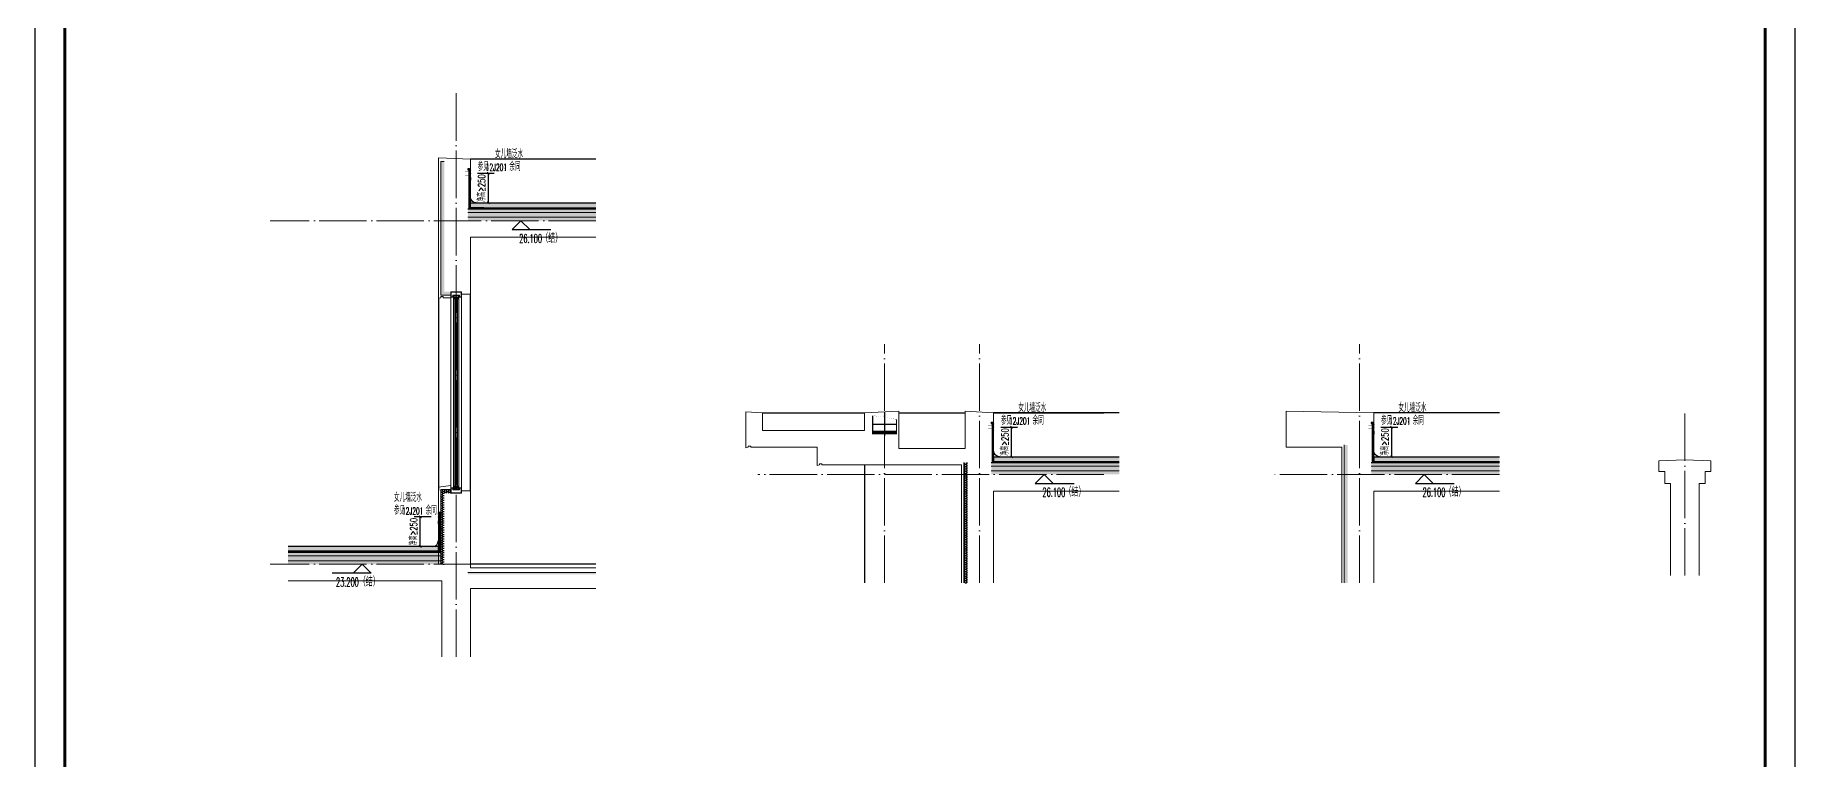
# Model space of a CAD drawing. Extents: x -518115 to 790560, y -210384 to 1628073.
# Drawn here: x 675730 to 690580, y -164442 to -158326 of the extents above; entities that cross this region are included whole.
import ezdxf
from ezdxf.xclip import XClip

# ---------------------------------------------------------------- set-up
doc = ezdxf.new("R2010")
doc.units = 0
doc.header["$LTSCALE"] = 1000
doc.header["$MEASUREMENT"] = 0
doc.header["$XCLIPFRAME"] = 0
for name, pattern in [('__DASH', [0.35, 0.25, -0.1]), ('DASH', [0.35, 0.25, -0.1]), ('DOTE', [2.42, 2, -0.2, 0.02, -0.2])]:
    doc.linetypes.add(name, pattern=pattern)
for name, color, linetype in [('3-屋面构造层', 157, 'Continuous'), ('DIM_ELEV', 3, 'Continuous'), ('DIM_IDEN', 67, 'Continuous'), ('PUB_TEXT', 4, 'Continuous'), ('SURFACE', 6, 'Continuous'), ('图框', 140, 'Continuous'), ('机电标识类', 1, 'Continuous'), ('污水', 3, 'Continuous'), ('看线', 251, 'Continuous'), ('立面-看线', 251, 'Continuous')]:
    doc.layers.add(name, color=color, linetype=linetype)
for name, color, linetype, lineweight in [('DOTE', 19, 'DOTE', 9), ('PUB_HATCH', 8, 'Continuous', 9), ('S_WINDOW', 144, 'Continuous', 15), ('内粉刷', 37, 'Continuous', 9), ('细细', 250, 'Continuous', 0)]:
    doc.layers.add(name, color=color, linetype=linetype, lineweight=lineweight)
doc.layers.add('yichutu', color=7, linetype='Continuous', true_color=0xffffff, plot=False)
doc.styles.add('_TCH_DIM', font='SIMPLEX.shx', dxfattribs={"width": 0.7, "bigfont": 'GBCBIG.shx'})
doc.styles.add('_TCH_DIM_T3', font='SIMPLEX.shx', dxfattribs={"width": 0.494118, "bigfont": 'GBCBIG.shx'})
doc.dimstyles.new('_TCH_ARCH&&20', dxfattribs={"dimtxt": 59.5, "dimasz": 20, "dimexe": 50, "dimexo": 60, "dimgap": 25.25, "dimtad": 1, "dimdec": 0, "dimzin": 0, "dimdsep": 46, "dimtxsty": '_TCH_DIM_T3', "dimblk": 'ARCHTICK', "dimcen": 0.09, "dimclrt": 7, "dimazin": 2, "dimtfac": 1, "dimtdec": 0, "dimtix": 1, "dimtmove": 2, "dimatfit": 3, "dimfxl": 1, "dimtolj": 1, "dimtzin": 0, "dimarcsym": 0})
pattern_1 = [(315, (-443353.2488, 43839.3697), (-1.767766953, -1.767766953), []), (315, (-443352.0703, 43839.3697), (-1.767766953, -1.767766953), [])]
pattern_2 = [(315, (-443353.2488, 45577.6079), (-1.767766953, -1.767766953), []), (315, (-443352.0703, 45577.6079), (-1.767766953, -1.767766953), [])]

# ---------------------------------------------------------------- blocks, each defined once
blk = doc.blocks.new('GDGDGDRGDR')
at = {"linetype": '__DASH', "ltscale": 0.1}
blk.add_wipeout([(425935, 371533), (425735, 371533), (425735, 371383), (425935, 371383)], dxfattribs=at).dxf.layer = '污水'
at = {"layer": '机电标识类', "color": 250, "linetype": 'DASH', "ltscale": 400}
for p, q in [((425835, 371358), (425835, 371558)), ((425935, 371458), (425735, 371458))]:
    blk.add_line(p, q, dxfattribs=at)
at = {"layer": '污水', "linetype": '__DASH', "ltscale": 0.1, "const_width": 10}
blk.add_lwpolyline([(425935, 371533), (425735, 371533), (425735, 371383), (425935, 371383)], close=True, dxfattribs=at)
blk = doc.blocks.new('yct-1051-594-26275-14850-25-1002.0')
at = {"layer": 'yichutu', "color": 7, "true_color": 0xffffff}
blk.add_lwpolyline([(0, 0), (0, 14850), (26275, 14850), (26275, 0)], close=True, dxfattribs=at)
blk = doc.blocks.new('GFDDDDRG')
at = {"layer": '图框'}
blk.add_lwpolyline([(923310, -107437), (923310, -159999), (893610, -159999), (893610, -107437)], close=True, dxfattribs=at)
blk.add_lwpolyline([(923310, -107437), (923310, -159999), (893610, -159999), (893610, -107437)], close=True, dxfattribs=at)
at = {"layer": '图框', "const_width": 50}
blk.add_lwpolyline([(894110, -159499), (922810, -159499), (922810, -108687), (894110, -108687)], close=True, dxfattribs=at)
blk = doc.blocks.new('FGHFG4334GDFGDFFGGGGGGDFG4G')
at = {"layer": 'SURFACE', "const_width": 2.25}
for points in [[(47, 0), (0, 0)], [(47, -28), (0, -28)]]:
    blk.add_lwpolyline(points, dxfattribs=at)
at = {"layer": 'SURFACE', "const_width": 1.5}
blk.add_lwpolyline([(47, 17, -1), (47, 5), (47, -7, -1), (47, -19), (47, -37), (53, -48), (53, -73)], format="xyb", dxfattribs=at)
blk = doc.blocks.new('FGDGDGD')
at = {"layer": '3-屋面构造层'}
h = blk.add_hatch(dxfattribs=at)
h.set_pattern_fill('隔热材料01', color=256, scale=7.692308, style=0)
h.set_pattern_definition([(270, (9.5186, 433.228), (3.846153863, -7e-16), [0.385980771, -3.460173092]), (270, (6.637, 433.228), (3.846153863, -7e-16), [0.385980771, -3.460173092]), (90, (8.5996, 430.618), (-3.846153863, 2e-16), [0.385980771, -3.460173092]), (90, (7.556, 430.618), (-3.846153863, 2e-16), [0.385980771, -3.460173092]), (180, (10.002, 430), (-5e-16, -3.846153863), [3.848019248, 0.001865385]), (135, (8.9282, 430.193), (2e-16, 3.846144175), [0.328307694, -5.110980792]), (116.56505, (12.5422, 430.4251), (8.6793e-06, 3.8461487416), [0.215769232, -8.384500037]), (116.56505, (8.696, 430.4251), (8.6793e-06, 3.8461487416), [0.215769232, -8.384500037]), (153.43495, (13.1603, 430), (-8.679e-06, 3.846148742), [0.431538463, -8.168730805]), (153.43495, (9.3142, 430), (-8.679e-06, 3.846148742), [0.431538463, -8.168730805]), (63.43495, (12.4457, 431.0041), (-8.6793e-06, 3.8461487416), [2.054923086, -6.545346183]), (63.43495, (8.5996, 431.0041), (-8.6793e-06, 3.8461487416), [2.054923086, -6.545346183]), (116.56505, (13.3647, 433.228), (8.6793e-06, 3.8461487416), [0.215769232, -8.384500037]), (116.56505, (9.5186, 433.228), (8.6793e-06, 3.8461487416), [0.215769232, -8.384500037]), (135, (9.422, 433.421), (2e-16, 3.846144175), [0.328307694, -5.110980792]), (153.43495, (13.036, 433.6532), (-8.679e-06, 3.846148742), [0.431538463, -8.168730805]), (153.43495, (9.19, 433.6532), (-8.679e-06, 3.846148742), [0.431538463, -8.168730805]), (45, (6.7336, 433.421), (2e-16, 3.846144175), [0.328307694, -5.110980792]), (63.43495, (10.4833, 433.228), (-8.6793e-06, 3.8461487416), [0.215769232, -8.384500037]), (63.43495, (6.6371, 433.228), (-8.6793e-06, 3.8461487416), [0.215769232, -8.384500037]), (26.56505, (10.812, 433.6532), (8.679e-06, 3.846148742), [0.431538463, -8.168730805]), (26.56505, (6.9658, 433.6532), (8.679e-06, 3.846148742), [0.431538463, -8.168730805]), (116.56505, (11.4023, 431.0041), (8.6793e-06, 3.8461487416), [2.054923086, -6.545346183]), (116.56505, (7.5561, 431.0041), (8.6793e-06, 3.8461487416), [2.054923086, -6.545346183]), (45, (7.2275, 430.193), (2e-16, 3.846144175), [0.328307694, -5.110980792]), (63.43495, (11.3058, 430.4251), (-8.6793e-06, 3.8461487416), [0.215769232, -8.384500037]), (63.43495, (7.4596, 430.4251), (-8.6793e-06, 3.8461487416), [0.215769232, -8.384500037]), (26.56505, (10.6877, 430), (8.679e-06, 3.846148742), [0.431538463, -8.168730805]), (26.56505, (6.8415, 430), (8.679e-06, 3.846148742), [0.431538463, -8.168730805])])
edge = h.paths.add_edge_path()
edge.add_arc((682181, 585366), 9.23, 450, 540, ccw=False)
edge.add_line((682181, 585375), (682192, 585375))
edge.add_line((682192, 585375), (682192, 585366))
edge.add_line((682192, 585366), (682172, 585366))
h = blk.add_hatch(dxfattribs=at)
h.set_pattern_fill('混凝土', color=256, scale=5, angle=-1.1458, style=0)
h.set_pattern_definition([(48.854237, (-82751.966, -43707.863), (35.7930991, -3.8540962), [3.75, -41.25]), (353.854237, (-82751.966, -43707.863), (-6.1841378, 37.7408106), [3, -33]), (99.305637, (-82748.983, -43708.185), (29.6089874, 33.886691), [3.1870095, -35.0571056]), (45.038437, (-82751.766, -43697.865), (53.1858973, -9.3413237), [5.625, -61.875]), (95.489837, (-82747.334, -43698.644), (47.6977146, 47.7616795), [4.7805144, -52.58565]), (350.038437, (-82751.766, -43697.865), (47.6976773, 47.7617167), [4.5, -49.5]), (19.854237, (-82746.817, -43700.465), (29.4368469, -20.7237073), [3.75, -41.25]), (324.854237, (-82746.817, -43700.465), (12.8883392, 36.0069862), [3, -33]), (70.305637, (-82744.364, -43702.192), (42.3251977, 15.2832459), [3.1870095, -35.0571056]), (36.3542372, (-82751.966, -43707.863), (0.9406985, 16.62920733), [0, -32.6, 0, -33.5, 0, -33.125]), (6.3542372, (-82751.966, -43707.863), (13.54517982, 19.45362572), [0, -19.1, 0, -31.85, 0, -12.625]), (326.3542372, (-82763.114, -43707.64), (26.66323482, -1.66123381), [0, -12.5, 0, -39, 0, -51.75]), (316.3542372, (-82768.113, -43707.54), (29.2535633, 4.4211788), [0, -16.25, 0, -25.9, 0, -36.75])])
h.paths.add_polyline_path([(674875, 585046), (674875, 585086), (682172, 585086), (682172, 585046)])
h = blk.add_hatch(dxfattribs=at)
h.set_pattern_fill('焦渣矿渣', color=256, scale=4, angle=-1.1458, style=0)
h.set_pattern_definition([(358.8542372, (-82751.966, -43697.863), (8.27546507, 13.69326162), [1.6, -14.4]), (298.8542372, (-82751.966, -43697.863), (15.99644496, -0.32013217), [1.6, -14.4]), (238.8542372, (-82750.366, -43697.895), (7.72097989, -14.0133938), [1.6, -14.4]), (268.8542372, (-82745.567, -43697.991), (15.83683295, -8.3183365), [2.4, -11.456]), (268.8542372, (-82743.967, -43698.023), (15.83683295, -8.3183365), [2.4, -11.456]), (268.8542372, (-82742.368, -43698.055), (15.83683295, -8.3183365), [2.4, -11.456])])
h.paths.add_polyline_path([(674875, 585006), (674875, 585036), (682192, 585036), (682192, 585006)])
h = blk.add_hatch(dxfattribs=at)
h.set_pattern_fill('加气混凝土', color=256, scale=5, style=0)
h.set_pattern_definition([(0, (-82734.266, -43726.163), (30, 60), [0, -60]), (0, (-82769.366, -43734.263), (30, 60), [0, -60]), (0, (-82749.866, -43734.863), (30, 60), [0, -60]), (0, (-82728.566, -43717.163), (30, 60), [0, -60]), (0, (-82753.466, -43737.863), (30, 60), [0, -60]), (0, (-82722.566, -43679.363), (30, 60), [0, -60]), (0, (-82740.866, -43684.163), (30, 60), [0, -60]), (0, (-82731.266, -43691.663), (30, 60), [0, -60]), (0, (-82780.166, -43692.863), (30, 60), [0, -60]), (0, (-82750.766, -43695.563), (30, 60), [0, -60]), (0, (-82762.166, -43710.863), (30, 60), [0, -60]), (0, (-82761.566, -43733.363), (30, 60), [0, -60]), (0, (-82739.066, -43735.763), (30, 60), [0, -60]), (0, (-82722.566, -43709.363), (30, 60), [0, -60]), (0, (-82778.666, -43718.663), (30, 60), [0, -60]), (0, (-82773.566, -43708.463), (30, 60), [0, -60]), (0, (-82750.166, -43712.663), (30, 60), [0, -60]), (0, (-82758.566, -43721.363), (30, 60), [0, -60]), (0, (-82763.366, -43701.563), (30, 60), [0, -60]), (0, (-82755.866, -43679.063), (30, 60), [0, -60]), (0, (-82776.266, -43731.263), (30, 60), [0, -60]), (0, (-82743.266, -43691.363), (30, 60), [0, -60]), (0, (-82771.166, -43690.463), (30, 60), [0, -60]), (0, (-82775.966, -43682.663), (30, 60), [0, -60]), (130.601294, (-82726.2516, -43698.149), (-149.999998343, 180.000000787), [2.6341554, -1103.7111]), (18.4349488, (-82730.537, -43697.006), (149.99999945, 59.99999956), [2.710524, -376.76279]), (90, (-82730.537, -43699.578), (30, 60), [2.5714284, -117.428565]), (161.565051, (-82727.966, -43700.435), (-150.000000755, 59.99999553), [2.710524, -376.76279]), (53.1301023, (-82727.966, -43700.435), (30.00000006, 59.99999997), [2.857143, -297.14285]), (135, (-82725.68, -43731.006), (-30.00000363, 59.99999594), [2.424366, -167.28126]), (45, (-82729.109, -43731.006), (29.9999998, 59.99999976), [2.424366, -167.28126]), (135, (-82727.394, -43732.72), (-30.00000363, 59.99999594), [2.424366, -167.28126]), (45, (-82727.394, -43732.72), (29.9999998, 59.99999976), [2.424366, -167.28126]), (116.565051, (-82754.537, -43690.72), (-5.2e-06, 119.9999967), [3.1943826, -63.88765]), (180, (-82755.966, -43687.863), (-30, 60), [3.4285716, -56.571425]), (63.434949, (-82760.823, -43690.72), (3e-07, 119.9999994), [3.1943826, -63.88765]), (116.565051, (-82759.394, -43693.58), (-5.2e-06, 119.9999967), [3.1943826, -63.88765]), (0, (-82759.394, -43693.58), (30, 60), [3.4285716, -56.571425]), (63.434949, (-82755.966, -43693.58), (3e-07, 119.9999994), [3.1943826, -63.88765]), (107.102728, (-82731.9658, -43711.0063), (-89.999996559, 300.000000484), [3.8861346, -1628.29025]), (143.972626, (-82733.1087, -43707.292), (-569.999992774, 419.999999525), [3.8861346, -812.202]), (180, (-82736.25, -43705.006), (-30, 60), [3.7142856, -56.28571]), (36.0273733, (-82743.1087, -43707.292), (569.999995788, 419.999995472), [3.8861346, -812.202]), (71.5650511, (-82744.252, -43710.721), (90.00000046, 299.99999948), [3.6140316, -375.85928]), (107.102728, (-82743.1087, -43714.4348), (-89.999996559, 300.000000484), [3.8861346, -1628.29025]), (143.972626, (-82739.966, -43716.7206), (-569.999992774, 419.999999525), [3.8861346, -812.202]), (0, (-82739.966, -43716.72), (30, 60), [3.7142856, -56.28571]), (36.0273733, (-82736.2516, -43716.7206), (569.999995788, 419.999995472), [3.8861346, -812.202]), (71.5650511, (-82733.109, -43714.435), (90.00000046, 299.99999948), [3.6140316, -375.85928]), (150.255118, (-82731.3944, -43683.006), (-90.000000213, 59.999999257), [2.303502, -481.43196]), (90, (-82733.394, -43684.15), (30, 60), [2.2857144, -117.714275]), (29.7448813, (-82733.3944, -43684.149), (90.000000053, 59.99999972), [2.303502, -481.43196]), (116.565051, (-82745.394, -43725.58), (-5.2e-06, 119.9999967), [3.1943826, -63.88765]), (168.690067, (-82746.823, -43722.7206), (-270.0000002, 59.999998494), [2.9137254, -608.96855]), (41.1859251, (-82751.9658, -43724.149), (749.999995456, 659.999994229), [3.0371844, -1272.5802]), (90, (-82751.966, -43727.006), (30, 60), [2.857143, -117.14285]), (138.814074, (-82749.68, -43729.0063), (-749.999986669, 660.000004204), [3.0371844, -1272.5802]), (16.6992442, (-82749.68, -43729.0063), (989.999992552, 299.999996858), [2.982945, -1249.85375]), (60.9453959, (-82746.823, -43728.149), (29.99999992, 59.999999469), [2.9416086, -1232.53395]), (109.983106, (-82770.5373, -43700.4348), (-150.000000565, 419.9999988885), [3.3442002, -1401.21975]), (155.556045, (-82771.68, -43697.292), (-390.0000014866, 179.99999626), [3.4522986, -1446.51315]), (24.4439547, (-82777.9658, -43697.292), (390.0000001945, 179.999999134), [3.4522986, -1446.51315]), (70.0168934, (-82779.1087, -43700.4348), (150.000000452, 419.999998958), [3.3442002, -1401.21975]), (109.983106, (-82777.9658, -43703.5777), (-150.000000565, 419.9999988885), [3.3442002, -1401.21975]), (160.016893, (-82774.823, -43704.7206), (-150.000000088, 59.999997267), [3.3442002, -698.93775]), (19.9831065, (-82774.823, -43704.7206), (149.999999176, 59.999999905), [3.3442002, -698.93775]), (70.0168934, (-82771.68, -43703.5777), (150.000000452, 419.999998958), [3.3442002, -1401.21975]), (122.005383, (-82748.2516, -43705.8634), (-30.000004026, 59.999996937), [2.6954232, -563.3434]), (18.4349488, (-82752.252, -43704.435), (149.99999945, 59.99999956), [2.710524, -376.76279]), (90, (-82752.252, -43707.006), (30, 60), [2.5714284, -117.428565]), (161.565051, (-82749.68, -43707.863), (-150.000000755, 59.99999553), [2.710524, -376.76279]), (54.4623222, (-82749.68, -43707.8634), (209.999999696, 299.99999955), [2.457807, -1029.82115]), (116.565051, (-82765.68, -43720.435), (-5.2e-06, 119.9999967), [3.1943826, -63.88765]), (180, (-82767.11, -43717.58), (-30, 60), [3.142857, -56.85714]), (59.0362434, (-82771.966, -43720.435), (30.000000098, 59.99999971), [3.3319728, -696.3822]), (120.963756, (-82770.2516, -43723.292), (-30.0000041, 59.999997245), [3.3319728, -696.3822]), (0, (-82770.25, -43723.29), (30, 60), [3.142857, -56.85714]), (63.434949, (-82767.11, -43723.29), (3e-07, 119.9999994), [3.1943826, -63.88765])])
h.paths.add_polyline_path([(682192, 584936), (674875, 584936), (674875, 584966), (682192, 584966)])
h = blk.add_hatch(dxfattribs=at)
h.set_pattern_fill('隔热材料03', color=256, scale=12.5, style=0)
h.set_pattern_definition([(113.578, (-500407.8114, 374696.8656), (-0.0086926214, 6.2699620763), [1.075, -0.5693125, 2.8375, -0.5693125, 1.075, -0.6825]), (66.42, (-500406.1744, 374696.8656), (2.727787851, 6.0425e-05), [1.075, -0.5693125, 2.840375, -0.5693125, 1.075, -0.6825]), (180, (-500406.1744, 374696.8656), (0, 6.25), [1.636625, -1.0910625]), (180, (-500407.538, 374702.4906), (0, 6.25), [1.636625, -1.0910625]), (90, (-500405.7427, 374697.8548), (2.72775, 2e-16), [0.52175, -5.72825]), (90, (-500407.1066, 374700.9798), (2.72775, 2e-16), [0.52175, -5.72825]), (90, (-500408.2427, 374697.8548), (2.72775, 2e-16), [0.52175, -5.72825]), (90, (-500409.6066, 374700.9798), (2.72775, 2e-16), [0.52175, -5.72825])])
edge = h.paths.add_edge_path()
edge.add_line((682178, 585086), (682178, 585050))
edge.add_arc((682172, 585050), 6.25, 270, 360, ccw=False)
edge.add_line((682172, 585044), (682172, 585086))
edge.add_line((682172, 585086), (682178, 585086))
at = {"layer": '立面-看线'}
h = blk.add_hatch(dxfattribs=at)
h.set_pattern_fill('HONEY', color=256, scale=7)
h.set_pattern_definition([(0, (-799653.24, -415240.13), (16.66875, 9.623705), [11.1125, -22.225]), (120, (-799653.24, -415240.13), (-16.66874801, 9.62370845), [11.1125, -22.225]), (60, (-799653.24, -415240.13), (1.99e-06, 19.24741345), [-22.225, 11.1125])])
h.paths.add_polyline_path([(682192, 584966), (674875, 584966), (674875, 585006), (682192, 585006)])
at = {"layer": '3-屋面构造层'}
for p, q in [((682178, 585086), (674875, 585086)), ((682172, 585046), (674875, 585046)), ((682192, 585036), (674875, 585036)), ((682172, 585086), (682172, 585044))]:
    blk.add_line(p, q, dxfattribs=at)
at = {"layer": '3-屋面构造层', "color": 251, "linetype": 'DASH', "ltscale": 0.05, "true_color": 0x636466, "const_width": 2.5}
for points in [[(682057, 585043), (682172, 585043, 0.414214), (682179, 585050), (682179, 585366)], [(682057, 585039), (682172, 585039, 0.414214), (682183, 585050), (682183, 585366)]]:
    blk.add_lwpolyline(points, format="xyb", dxfattribs=at)
at = {"layer": '3-屋面构造层', "color": 251, "true_color": 0x636466}
for points in [[(682057, 585041), (682172, 585041, 0.414214), (682180, 585050), (682180, 585366)], [(682057, 585044), (682172, 585044, 0.414214), (682178, 585050), (682178, 585366)], [(682057, 585040), (682172, 585040, 0.414214), (682182, 585050), (682182, 585366), (682184, 585366), (682184, 585050, -0.414214), (682172, 585038), (682057, 585038)]]:
    blk.add_lwpolyline(points, format="xyb", dxfattribs=at)
at = {"layer": '3-屋面构造层', "ltscale": 0.8}
blk.add_lwpolyline([(682172, 585366, -0.414214), (682181, 585375), (682192, 585375), (682192, 585366), (682172, 585366)], format="xyb", dxfattribs=at)
at = {"layer": '3-屋面构造层', "color": 251, "linetype": 'DASH', "ltscale": 0.05, "true_color": 0x636466, "const_width": 2.5}
for points in [[(682043, 585039), (674875, 585039)], [(682057, 585043), (682043, 585039)]]:
    blk.add_lwpolyline(points, dxfattribs=at)
at = {"layer": '3-屋面构造层', "color": 251, "true_color": 0x636466}
for points in [[(682043, 585040), (674875, 585040)], [(674875, 585038), (682043, 585038)], [(682056, 585044), (682042, 585040)], [(682043, 585038), (682057, 585042)]]:
    blk.add_lwpolyline(points, dxfattribs=at)
at = {"layer": '3-屋面构造层'}
blk.add_arc((682122, 585136), 50, 270, 360, dxfattribs=at)
at = {"layer": 'PUB_HATCH', "color": 215, "true_color": 0xa953a0}
for p, q in [((682192, 585006), (674875, 585006)), ((682192, 584966), (674875, 584966))]:
    blk.add_line(p, q, dxfattribs=at)
at = {"layer": '3-屋面构造层', "color": 1, "xscale": -1}
blk.add_blockref('FGHFG4334GDFGDFFGGGGGGDFG4G', (682218, 585349), dxfattribs=at)
blk = doc.blocks.new('A$C40486AD2')
at = {"layer": 'PUB_TEXT', "style": '_TCH_DIM'}
for s, height, width, p in [('女儿墙泛水', 67.5, 0.7, (255, 115)), ('参见', 67.5, 0.7, (108, 8)), ('12J201', 59.5, 0.494118, (177, 8)), ('，余同', 67.5, 0.7, (328, 8))]:
    blk.add_text(s, height=height, dxfattribs=dict(at, width=width)).set_placement(p)
blk = doc.blocks.new('_ArchTick')
at = {"color": 0, "linetype": 'ByBlock', "const_width": 0.4}
blk.add_lwpolyline([(-0.5, -0.5), (0.5, 0.5)], dxfattribs=at)
blk = doc.blocks.new('*D328')
at = {"layer": 'Defpoints', "color": 0, "transparency": 16777216}
for p in [(687027, -161634), (687179, -161634), (687027, -161884)]:
    blk.add_point(p, dxfattribs=at)
at = {"layer": 'DIM_IDEN', "color": 0, "lineweight": -2, "transparency": 16777216}
for p, q in [((687087, -161634), (687229, -161634)), ((687179, -161884), (687179, -161634)), ((687087, -161884), (687229, -161884))]:
    blk.add_line(p, q, dxfattribs=at)
at = {"layer": 'DIM_IDEN', "color": 0, "lineweight": -2, "transparency": 16777216, "xscale": 20, "yscale": 20, "zscale": 20}
for p, rotation in [((687179, -161634), 90), ((687179, -161884), 270)]:
    blk.add_blockref('_ArchTick', p, dxfattribs=dict(at, rotation=rotation))
at = {"layer": 'DIM_IDEN', "color": 7, "transparency": 16777216, "insert": (687123, -161759), "char_height": 59.5, "attachment_point": 5, "rotation": 90, "style": '_TCH_DIM_T3'}
blk.add_mtext('\\A1;{\\W0.70588;净高≥250}', dxfattribs=at)
blk = doc.blocks.new('*D327')
at = {"layer": 'Defpoints', "color": 0, "transparency": 16777216}
for p in [(683819, -161634), (683971, -161634), (683819, -161884)]:
    blk.add_point(p, dxfattribs=at)
at = {"layer": 'DIM_IDEN', "color": 0, "lineweight": -2, "transparency": 16777216}
for p, q in [((683879, -161634), (684021, -161634)), ((683971, -161884), (683971, -161634)), ((683879, -161884), (684021, -161884))]:
    blk.add_line(p, q, dxfattribs=at)
at = {"layer": 'DIM_IDEN', "color": 0, "lineweight": -2, "transparency": 16777216, "xscale": 20, "yscale": 20, "zscale": 20}
for p, rotation in [((683971, -161634), 90), ((683971, -161884), 270)]:
    blk.add_blockref('_ArchTick', p, dxfattribs=dict(at, rotation=rotation))
at = {"layer": 'DIM_IDEN', "color": 7, "transparency": 16777216, "insert": (683915, -161759), "char_height": 59.5, "attachment_point": 5, "rotation": 90, "style": '_TCH_DIM_T3'}
blk.add_mtext('\\A1;{\\W0.70588;净高≥250}', dxfattribs=at)
blk = doc.blocks.new('*D326')
at = {"layer": 'Defpoints', "color": 0, "transparency": 16777216}
for p in [(678980, -162391), (679133, -162391), (679133, -162641)]:
    blk.add_point(p, dxfattribs=at)
at = {"layer": 'DIM_IDEN', "color": 0, "lineweight": -2, "transparency": 16777216}
for p, q in [((679073, -162391), (678930, -162391)), ((678980, -162641), (678980, -162391)), ((679073, -162641), (678930, -162641))]:
    blk.add_line(p, q, dxfattribs=at)
at = {"layer": 'DIM_IDEN', "color": 0, "lineweight": -2, "transparency": 16777216, "xscale": 20, "yscale": 20, "zscale": 20}
for p, rotation in [((678980, -162391), 90), ((678980, -162641), 270)]:
    blk.add_blockref('_ArchTick', p, dxfattribs=dict(at, rotation=rotation))
at = {"layer": 'DIM_IDEN', "color": 7, "transparency": 16777216, "insert": (678924, -162516), "char_height": 59.5, "attachment_point": 5, "rotation": 90, "style": '_TCH_DIM_T3'}
blk.add_mtext('\\A1;{\\W0.70588;净高≥250}', dxfattribs=at)
blk = doc.blocks.new('*D325')
at = {"layer": 'Defpoints', "color": 0, "transparency": 16777216}
for p in [(679403, -159491), (679555, -159491), (679403, -159741)]:
    blk.add_point(p, dxfattribs=at)
at = {"layer": 'DIM_IDEN', "color": 0, "lineweight": -2, "transparency": 16777216}
for p, q in [((679463, -159491), (679605, -159491)), ((679555, -159741), (679555, -159491)), ((679463, -159741), (679605, -159741))]:
    blk.add_line(p, q, dxfattribs=at)
at = {"layer": 'DIM_IDEN', "color": 0, "lineweight": -2, "transparency": 16777216, "xscale": 20, "yscale": 20, "zscale": 20}
for p, rotation in [((679555, -159491), 90), ((679555, -159741), 270)]:
    blk.add_blockref('_ArchTick', p, dxfattribs=dict(at, rotation=rotation))
at = {"layer": 'DIM_IDEN', "color": 7, "transparency": 16777216, "insert": (679499, -159616), "char_height": 59.5, "attachment_point": 5, "rotation": 90, "style": '_TCH_DIM_T3'}
blk.add_mtext('\\A1;{\\W0.70588;净高≥250}', dxfattribs=at)

msp = doc.modelspace()

# ---------------------------------------------------------------- hatches: boundary and pattern name
at = {"layer": '立面-看线'}
h = msp.add_hatch(dxfattribs=at)
h.set_pattern_fill('HONEY', color=256, scale=7)
h.set_pattern_definition([(0, (-132720.31, -547563.397), (16.66875, 9.623705), [11.1125, -22.225]), (120, (-132720.31, -547563.397), (-16.66874801, 9.62370845), [11.1125, -22.225]), (60, (-132720.31, -547563.397), (1.99e-06, 19.24741345), [-22.225, 11.1125])])
h.paths.add_polyline_path([(679183, -159391.5), (679153, -159391.5), (679153, -160521.4), (679238, -160521.4), (679238, -160491.5), (679183, -160491.5)])
h = msp.add_hatch(dxfattribs=at)
h.set_pattern_fill('HONEY', color=256, scale=7)
h.set_pattern_definition([(0, (-125096.319, -549705.446), (16.66875, 9.623705), [11.1125, -22.225]), (120, (-125096.319, -549705.446), (-16.66874801, 9.62370845), [11.1125, -22.225]), (60, (-125096.319, -549705.446), (1.99e-06, 19.24741345), [-22.225, 11.1125])])
h.paths.add_polyline_path([(686777, -162948.9), (686807, -162948.9), (686807, -161783.5), (686777, -161783.5)])
h = msp.add_hatch(dxfattribs=at)
h.set_pattern_fill('HONEY', color=256, scale=7)
h.set_pattern_definition([(0, (-1032318.877, -432903.27), (16.66875, 9.623705), [11.1125, -22.225]), (120, (-1032318.877, -432903.27), (-16.66874801, 9.62370845), [11.1125, -22.225]), (60, (-1032318.877, -432903.27), (1.99e-06, 19.24741345), [-22.225, 11.1125])])
h.paths.add_polyline_path([(683598.9, -161933.5), (683568.9, -161933.5), (683568.9, -162948.9), (683598.9, -162948.9)])
h = msp.add_hatch(dxfattribs=at)
h.set_pattern_fill('HONEY', color=256, scale=7)
h.set_pattern_definition([(0, (-1065845.781, -431252.32), (16.66875, 9.623705), [11.1125, -22.225]), (120, (-1065845.781, -431252.32), (-16.66874801, 9.62370845), [11.1125, -22.225]), (60, (-1065845.781, -431252.32), (1.99e-06, 19.24741345), [-22.225, 11.1125])])
h.paths.add_polyline_path([(679153, -162791.5), (679183, -162791.5), (679183, -162191.5), (679238, -162191.5), (679238, -162161.5), (679153, -162161.5)])
h = msp.add_hatch(dxfattribs=at)
h.set_pattern_fill('HONEY', color=256, scale=7)
h.set_pattern_definition([(0, (-121966.282, -548238.403), (16.66875, 9.623705), [11.1125, -22.225]), (120, (-121966.282, -548238.403), (-16.66874801, 9.62370845), [11.1125, -22.225]), (60, (-121966.282, -548238.403), (1.99e-06, 19.24741345), [-22.225, 11.1125])])
h.paths.add_polyline_path([(680463, -162876.5), (680463, -162861.5), (679383, -162861.5), (679383, -162876.5)])
at = {"layer": '细细'}
h = msp.add_hatch(dxfattribs=at)
h.set_pattern_fill('金属', color=256, style=0)
h.set_pattern_definition(pattern_2)
h.paths.add_polyline_path([(679328, -160536.5), (679308, -160536.5), (679308, -160522.9), (679258, -160522.9), (679258, -160536.5), (679238, -160536.5), (679238, -160491.5), (679328, -160491.5)])
h.paths.add_polyline_path([(679310, -160520.9), (679310, -160534.5), (679326, -160534.5), (679326, -160493.5), (679240, -160493.5), (679240, -160534.5), (679256, -160534.5), (679256, -160520.9)], flags=16)
h = msp.add_hatch(dxfattribs=at)
h.set_pattern_fill('金属', color=256, style=0)
h.set_pattern_definition(pattern_2)
h.paths.add_polyline_path([(679260.5, -160524.9), (679260.5, -160549.9), (679272.5, -160549.9), (679272.5, -160539.9), (679293.5, -160539.9), (679293.5, -160549.9), (679305.5, -160549.9), (679305.5, -160524.9)])
h.paths.add_polyline_path([(679303.5, -160526.9), (679303.5, -160547.9), (679295.5, -160547.9), (679295.5, -160537.9), (679270.5, -160537.9), (679270.5, -160547.9), (679262.5, -160547.9), (679262.5, -160526.9)], flags=16)
h = msp.add_hatch(color=256, dxfattribs=at)
edge = h.paths.add_edge_path()
edge.add_line((679287.5, -160539.9), (679287.5, -160551.9))
edge.add_arc((679283, -160560.2), 9.44, 61.51755, 118.48245)
edge.add_line((679278.5, -160551.9), (679278.5, -160539.9))
edge.add_arc((679283, -160531.7), 9.44, 241.51755, 298.48245)
h = msp.add_hatch(dxfattribs=at)
h.set_pattern_fill('金属', color=256, style=0)
h.set_pattern_definition(pattern_1)
h.paths.add_polyline_path([(679328, -162146.5), (679308, -162146.5), (679308, -162160), (679258, -162160), (679258, -162146.5), (679238, -162146.5), (679238, -162191.5), (679328, -162191.5)])
h.paths.add_polyline_path([(679310, -162162), (679310, -162148.5), (679326, -162148.5), (679326, -162189.5), (679240, -162189.5), (679240, -162148.5), (679256, -162148.5), (679256, -162162)], flags=16)
h = msp.add_hatch(dxfattribs=at)
h.set_pattern_fill('金属', color=256, style=0)
h.set_pattern_definition(pattern_1)
h.paths.add_polyline_path([(679260.5, -162158), (679260.5, -162133), (679272.5, -162133), (679272.5, -162143), (679293.5, -162143), (679293.5, -162133), (679305.5, -162133), (679305.5, -162158)])
h.paths.add_polyline_path([(679303.5, -162156), (679303.5, -162135), (679295.5, -162135), (679295.5, -162145), (679270.5, -162145), (679270.5, -162135), (679262.5, -162135), (679262.5, -162156)], flags=16)
h = msp.add_hatch(color=256, dxfattribs=at)
edge = h.paths.add_edge_path()
edge.add_line((679287.5, -162143), (679287.5, -162131))
edge.add_arc((679283, -162122.7), 9.44, 241.51755, 298.48245, ccw=False)
edge.add_line((679278.5, -162131), (679278.5, -162143))
edge.add_arc((679283, -162151.2), 9.44, 61.51755, 118.48245, ccw=False)

# ---------------------------------------------------------------- linework, layer by layer
at = {"color": 251, "true_color": 0x636466}
for p, q in [((680463, -159371.3), (679403, -159371.5)), ((684878.9, -161513.4), (683818.9, -161513.5)), ((688087, -161513.4), (687027, -161513.5))]:
    msp.add_line(p, q, dxfattribs=at)
at = {"layer": 'DIM_ELEV', "color": 3}
for p, q in [((679829.7, -159891.5), (679754.7, -159966.5)), ((679829.7, -159891.5), (679904.7, -159966.5)), ((679754.7, -159966.5), (680082.7, -159966.5)), ((684245.6, -162033.5), (684170.6, -162108.5)), ((684170.6, -162108.5), (684498.6, -162108.5)), ((684245.6, -162033.5), (684320.6, -162108.5)), ((687453.7, -162033.5), (687378.7, -162108.5)), ((687378.7, -162108.5), (687706.7, -162108.5)), ((687453.7, -162033.5), (687528.7, -162108.5)), ((678564.5, -162866.5), (678236.5, -162866.5)), ((678489.5, -162791.5), (678414.5, -162866.5)), ((678489.5, -162791.5), (678564.5, -162866.5))]:
    msp.add_line(p, q, dxfattribs=at)
at = {"layer": 'DOTE', "linetype": 'DOTE', "ltscale": 0.2}
for p, q in [((679283, -163572.2), (679283, -158791.5)), ((680463, -159891.5), (677713.5, -159891.5)), ((683698.9, -162948.9), (683698.9, -160933.5)), ((686907, -162948.9), (686907, -160933.5)), ((689652.8, -162886.1), (689652.8, -161489.8)), ((684748.9, -162033.5), (681828.7, -162033.5)), ((688087, -162033.5), (686166.1, -162033.5)), ((680463, -162791.5), (677713.5, -162791.5))]:
    msp.add_line(p, q, dxfattribs=at)
at = {"layer": 'PUB_HATCH', "color": 215, "true_color": 0xa953a0}
msp.add_line((679383, -162861.5), (680463, -162861.5), dxfattribs=at)
for points in [[(679183, -159391.5), (679153, -159391.5), (679153, -160521.4), (679238, -160521.4)], [(686777, -161783.5), (686777, -162948.9)], [(683568.9, -162948.9), (683568.9, -161933.5)], [(679153, -162791.5), (679153, -162161.5), (679238, -162161.5)]]:
    msp.add_lwpolyline(points, dxfattribs=at)
at = {"layer": 'S_WINDOW'}
for p, q in [((679238, -162146.5), (679238, -160536.5)), ((679260.5, -162133), (679260.5, -160549.9)), ((679305.5, -162133), (679305.5, -160549.9)), ((679328, -162146.5), (679328, -160536.5))]:
    msp.add_line(p, q, dxfattribs=at)
for points in [[(679238, -160491.5), (679238, -160536.5), (679258, -160536.5), (679258, -160522.9), (679308, -160522.9), (679308, -160536.5), (679328, -160536.5), (679328, -160491.5)], [(679240, -160493.5), (679240, -160534.5), (679256, -160534.5), (679256, -160520.9), (679310, -160520.9), (679310, -160534.5), (679326, -160534.5), (679326, -160493.5)], [(679260.5, -160524.9), (679260.5, -160549.9), (679272.5, -160549.9), (679272.5, -160539.9), (679293.5, -160539.9), (679293.5, -160549.9), (679305.5, -160549.9), (679305.5, -160524.9)], [(679262.5, -160526.9), (679262.5, -160547.9), (679270.5, -160547.9), (679270.5, -160537.9), (679295.5, -160537.9), (679295.5, -160547.9), (679303.5, -160547.9), (679303.5, -160526.9)], [(679238, -162191.5), (679238, -162146.5), (679258, -162146.5), (679258, -162160), (679308, -162160), (679308, -162146.5), (679328, -162146.5), (679328, -162191.5)], [(679240, -162189.5), (679240, -162148.5), (679256, -162148.5), (679256, -162162), (679310, -162162), (679310, -162148.5), (679326, -162148.5), (679326, -162189.5)], [(679260.5, -162158), (679260.5, -162133), (679272.5, -162133), (679272.5, -162143), (679293.5, -162143), (679293.5, -162133), (679305.5, -162133), (679305.5, -162158)], [(679262.5, -162156), (679262.5, -162135), (679270.5, -162135), (679270.5, -162145), (679295.5, -162145), (679295.5, -162135), (679303.5, -162135), (679303.5, -162156)]]:
    msp.add_lwpolyline(points, close=True, dxfattribs=at)
at = {"layer": '内粉刷'}
for points in [[(679403, -159741.5), (679403, -159371.5), (679133, -159361.4), (679133, -160541.4)], [(679327.9, -160511.5), (679402.9, -160511.5), (679402.9, -160031.5), (680463, -160031.5)], [(679173, -160541.4), (679173, -160531.4), (679153, -160531.4), (679153, -160541.4), (679133, -160546.4), (679133, -160541.4)], [(679173, -160541.4), (679238, -160541.4)], [(687027, -161883.5), (687027, -161513.5), (686287, -161498.5), (686287, -161803.5), (686757, -161803.5)], [(681768.9, -161803.5), (681768.9, -161793.5), (681748.9, -161793.5), (681748.9, -161803.5), (681728.9, -161808.5), (681728.9, -161803.5)], [(681768.9, -161803.5), (682328.9, -161803.5), (682328.9, -161953.5)], [(686757, -161803.5), (686757, -162948.9)], [(682368.9, -161953.5), (682368.9, -161943.5), (682348.9, -161943.5), (682348.9, -161953.5), (682328.9, -161958.5), (682328.9, -161953.5)], [(682368.9, -161953.5), (683548.9, -161953.5)], [(683548.9, -162948.9), (683548.9, -161953.5)], [(689532.8, -162886.1), (689532.8, -162109.8), (689482.8, -162109.8), (689482.8, -162009.8), (689432.8, -162009.8), (689432.8, -161919.8), (689652.8, -161909.8)], [(689772.8, -162886.1), (689772.8, -162109.8), (689822.8, -162109.8), (689822.8, -162009.8), (689872.8, -162009.8), (689872.8, -161919.8), (689652.8, -161909.8)], [(679133, -162791.5), (679133, -162141.5), (679238, -162126.5)], [(679328, -162171.5), (679403, -162171.5), (679403, -162821.5)], [(683818.8, -162948.9), (683818.8, -162173.5), (684878.9, -162173.5)], [(687026.9, -162948.9), (687026.9, -162173.5), (688087, -162173.5)], [(680463, -162821.5), (679403, -162821.5)], [(679163, -163572.2), (679163, -162931.5), (677864.7, -162931.5)], [(679403, -163572.2), (679403, -162996.5), (680463, -162996.5)]]:
    msp.add_lwpolyline(points, dxfattribs=at)
at = {"layer": '看线'}
for p, q in [((679403, -162171.5), (679403, -160511.5)), ((679133, -160546.4), (679133, -162168.2)), ((683818.9, -161513.5), (684748.9, -161513.5)), ((682728.9, -161953.5), (682728.9, -162948.9))]:
    msp.add_line(p, q, dxfattribs=at)
at = {"layer": '看线', "color": 32}
msp.add_lwpolyline([(680463, -162791.5), (679403, -162791.9)], dxfattribs=at)
at = {"layer": '细细'}
for points in [[(679272.5, -160549.9), (679272.5, -162133)], [(679278.5, -162131), (679278.5, -160539.9)], [(679287.5, -162131), (679287.5, -160539.9)], [(679293.5, -160549.9), (679293.5, -162133)]]:
    msp.add_lwpolyline(points, dxfattribs=at)
for points in [[(679287.5, -160539.9), (679287.5, -160551.9, 0.2538047), (679278.5, -160551.9), (679278.5, -160539.9, 0.2538047)], [(679287.5, -162143), (679287.5, -162131, -0.2538047), (679278.5, -162131), (679278.5, -162143, -0.2538047)]]:
    msp.add_lwpolyline(points, format="xyb", close=True, dxfattribs=at)

# ---------------------------------------------------------------- block references
for p in [(679356.5, -159478.7), (683772.3, -161620.7), (686980.5, -161620.7)]:
    msp.add_blockref('A$C40486AD2', p)
ref = msp.add_blockref('FGDGDGD', (1361574.6, -744827.6), dxfattribs=dict(xscale=-1))
XClip(ref).set_block_clipping_path([(681111.5682333743, 584936.1769558351), (682291.5665918037, 585389.8130026822)])
at = {"rotation": 179.9999999997999}
msp.add_blockref('GDGDGDRGDR', (1108733.8, 209849.8), dxfattribs=at)
ref = msp.add_blockref('FGDGDGD', (1365990.4, -746969.7), dxfattribs=dict(xscale=-1))
XClip(ref).set_block_clipping_path([(681111.5682333743, 584936.1769558351), (682291.5665918037, 585389.8130026822)])
ref = msp.add_blockref('FGDGDGD', (1369198.5, -746969.7), dxfattribs=dict(xscale=-1))
XClip(ref).set_block_clipping_path([(681111.5682333743, 584936.1769558351), (682291.5665918037, 585389.8130026822)])
ref = msp.add_blockref('FGDGDGD', (-3038.6, -747727.6))
XClip(ref).set_block_clipping_path([(680903.2859724446, 584936.1844306177), (682291.5665918037, 585389.8130026822)])

# ---------------------------------------------------------------- texts
at = {"layer": 'DIM_ELEV', "color": 7, "style": '_TCH_DIM'}
for s, height, width, p in [('26.100', 74.38, 0.494118, (679815.2, -160079)), ('（结）', 84.4, 0.7, (680000.7, -160079)), ('26.100', 74.38, 0.494118, (684231, -162221)), ('（结）', 84.4, 0.7, (684416.5, -162221)), ('26.100', 74.38, 0.494118, (687439.1, -162221)), ('（结）', 84.4, 0.7, (687624.6, -162221)), ('（结）', 84.4, 0.7, (678461.6, -162979)), ('23.200', 74.38, 0.494118, (678269.1, -162979))]:
    msp.add_text(s, height=height, dxfattribs=dict(at, width=width)).set_placement(p)
at = {"layer": 'PUB_TEXT', "style": '_TCH_DIM'}
for s, height, width, p in [('参见', 67.52, 0.7, (678757.9, -162371.1)), ('女儿墙泛水', 67.52, 0.7, (678757.9, -162263.3)), ('，余同', 67.52, 0.7, (678977.9, -162371.1)), ('12J201', 59.5, 0.494118, (678826.7, -162371.1))]:
    msp.add_text(s, height=height, dxfattribs=dict(at, width=width)).set_placement(p)

# ---------------------------------------------------------------- dimensions: what is measured, and where the dimension line sits
at = {"layer": 'DIM_IDEN'}
for p1, p2, distance, picture, middle in [((679403, -159741.5), (679403, -159491.5), -152.5, '*D325', (679498.9, -159616.5)), ((683818.9, -161883.5), (683818.9, -161633.5), -152.5, '*D327', (683914.7, -161758.5)), ((687027, -161883.5), (687027, -161633.5), -152.5, '*D328', (687122.8, -161758.5)), ((679133, -162641.5), (679133, -162391.5), 152.5, '*D326', (678923.8, -162516.5))]:
    dim = msp.add_aligned_dim(p1=p1, p2=p2, distance=distance, text='{\\W0.70588;净高≥250}', dimstyle='_TCH_ARCH&&20', dxfattribs=at)
    dim.commit()
    dim.dimension.update_dxf_attribs({"geometry": picture, "text_midpoint": middle})

# ---------------------------------------------------------------- next in the draw order: linework, layer by layer
at = {"layer": 'DOTE', "linetype": 'DOTE', "ltscale": 0.2}
msp.add_line((682898.9, -162948.9), (682898.9, -160933.5), dxfattribs=at)
at = {"layer": '内粉刷'}
msp.add_lwpolyline([(683818.9, -161883.5), (683818.9, -161513.5), (683578.9, -161498.5), (683578.9, -161813.5), (683018.9, -161813.5), (683018.9, -161498.5), (682728.9, -161513.5), (682728.9, -161663.5), (681868.9, -161663.5), (681868.9, -161513.5), (681728.9, -161503.5), (681728.9, -161803.5)], dxfattribs=at)
at = {"layer": '看线'}
for p, q in [((681868.9, -161513.5), (682728.9, -161513.5)), ((683018.9, -161513.5), (683578.9, -161513.5))]:
    msp.add_line(p, q, dxfattribs=at)

# ---------------------------------------------------------------- next in the draw order: block references
at = {"xscale": 0.5, "yscale": 0.5, "zscale": 0.5}
msp.add_blockref('GFDDDDRG', (228925.6, -93716.5), dxfattribs=at)
at = {"layer": 'yichutu', "rotation": 270}
msp.add_blockref('yct-1051-594-26275-14850-25-1002.0', (675730.5, -147435), dxfattribs=at)

doc.saveas('drawing.dxf')
